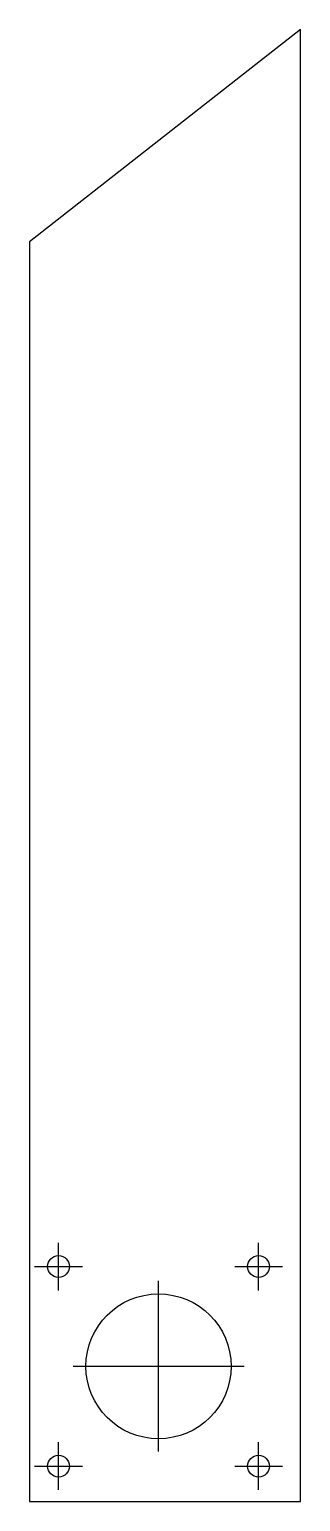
# Model space of a CAD drawing. Header units: millimetres. Extents: x 0 to 42, y 0 to 229.
import ezdxf

# ---------------------------------------------------------------- set-up
doc = ezdxf.new("R2010")
doc.units = ezdxf.units.MM
for name, color, linetype in [('CENTER', 5, 'Continuous'), ('HOLES', 1, 'Continuous'), ('OUTLINE', 7, 'Continuous')]:
    doc.layers.add(name, color=color, linetype=linetype)

msp = doc.modelspace()

# ---------------------------------------------------------------- linework, layer by layer
at = {"layer": 'CENTER'}
for p, q in [((4.5, 32.8), (4.5, 40.2)), ((35.5, 32.8), (35.5, 40.2)), ((0.8, 36.5), (8.2, 36.5)), ((31.8, 36.5), (39.2, 36.5)), ((20, 7.75), (20, 34.25)), ((6.75, 21), (33.25, 21)), ((4.5, 1.8), (4.5, 9.2)), ((35.5, 1.8), (35.5, 9.2)), ((0.8, 5.5), (8.2, 5.5)), ((31.8, 5.5), (39.2, 5.5))]:
    msp.add_line(p, q, dxfattribs=at)
at = {"layer": 'HOLES'}
for centre, radius in [((4.5, 36.5), 1.7), ((35.5, 36.5), 1.7), ((20, 21), 11.25), ((4.5, 5.5), 1.7), ((35.5, 5.5), 1.7)]:
    msp.add_circle(centre, radius, dxfattribs=at)
at = {"layer": 'OUTLINE'}
msp.add_lwpolyline([(0, 0), (42, 0), (42, 228.6), (0, 195.6)], close=True, dxfattribs=at)

doc.saveas('drawing.dxf')
